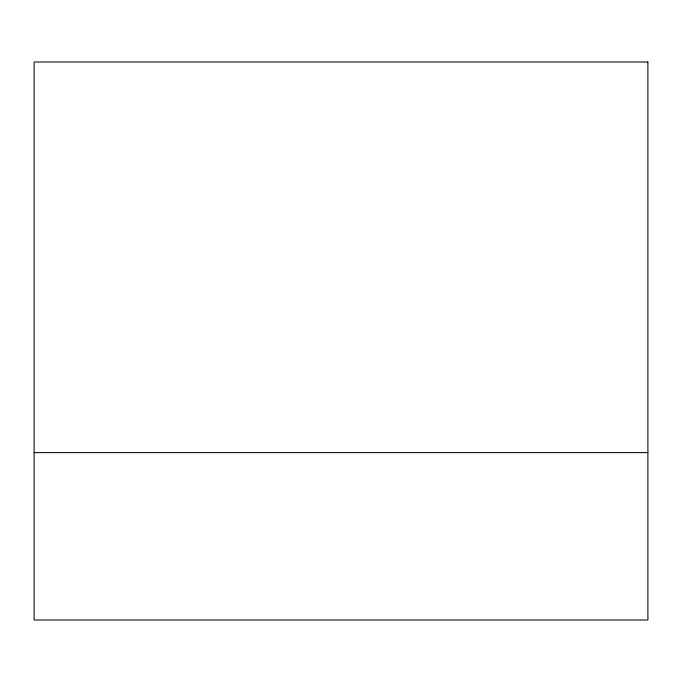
<?xml version="1.0" encoding="UTF-8"?>
<svg xmlns="http://www.w3.org/2000/svg" width="682" height="682" viewBox="0 0 682 682"><rect width="100%" height="100%" fill="white"/><g stroke="black" fill="none" stroke-linecap="round" stroke-linejoin="round"><path stroke-width="1.02" d="M34.1 452.601L647.9 452.601M647.9 62.002L34.1 62.002L34.1 619.998L647.9 619.998L647.9 62.002"/></g></svg>
